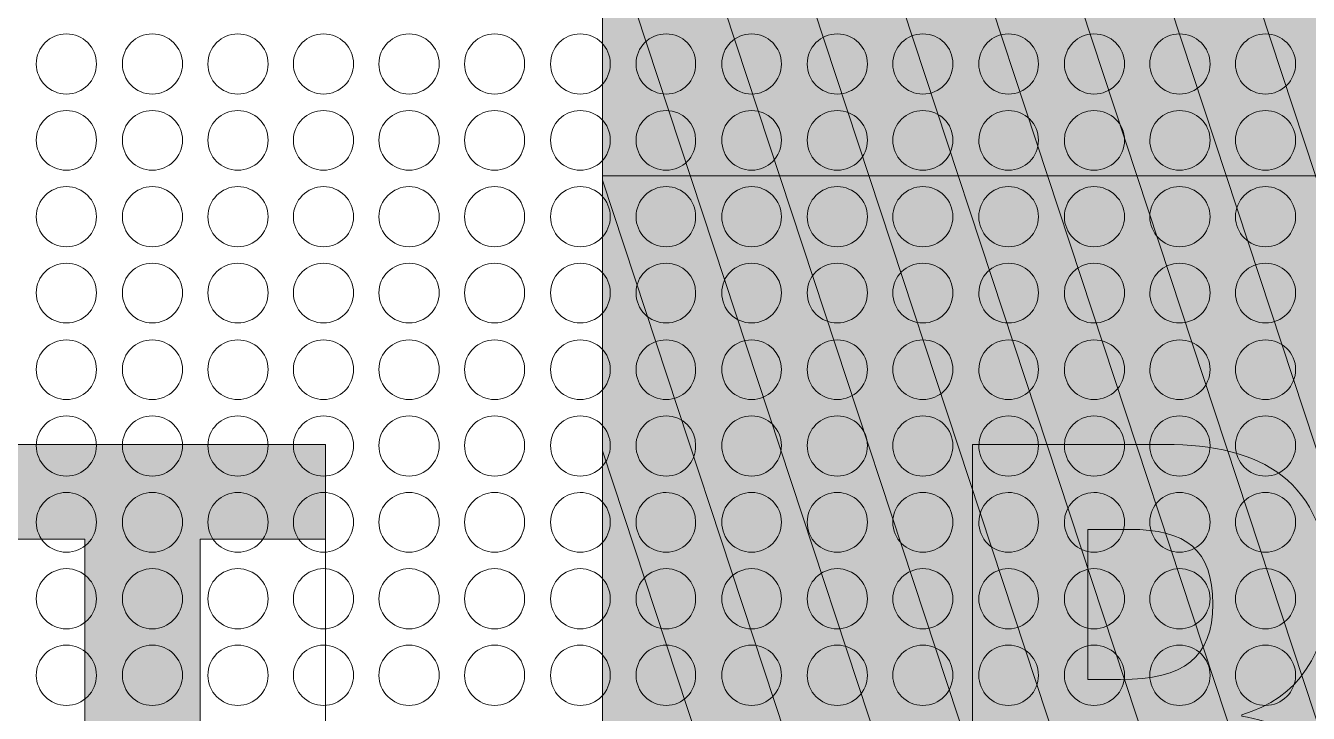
# Model space of a CAD drawing. Header units: inches. Extents: x 243 to 900, y -519 to -86.
# Drawn here: x 572.91 to 609.98, y -334.54 to -314.69 of the extents above; entities that cross this region are included whole.
import ezdxf

# ---------------------------------------------------------------- set-up
doc = ezdxf.new("R2010")
doc.units = ezdxf.units.IN
doc.header["$MEASUREMENT"] = 0
doc.layers.add('Layer 1', color=7, linetype='Continuous')

# ---------------------------------------------------------------- blocks, each defined once
blk = doc.blocks.new('block 3')
at = {"layer": 'Layer 1', "lineweight": 0}
blk.add_open_spline([(898.138, -484.267), (898.138, -494.991), (889.368, -503.763), (878.645, -503.763), (878.645, -503.763), (266.12, -503.763), (266.12, -503.763), (255.397, -503.763), (246.624, -494.991), (246.624, -484.267), (246.624, -484.267), (246.624, -108.507), (246.624, -108.507), (246.624, -97.783), (255.397, -89.011), (266.12, -89.011), (266.12, -89.011), (878.645, -89.011), (878.645, -89.011), (889.368, -89.011), (898.138, -97.783), (898.138, -108.507), (898.138, -108.507), (898.138, -484.267), (898.138, -484.267)], degree=3, knots=[0, 0, 0, 0, 1, 1, 1, 2, 2, 2, 3, 3, 3, 4, 4, 4, 5, 5, 5, 6, 6, 6, 7, 7, 7, 8, 8, 8, 8], dxfattribs=at)
blk = doc.blocks.new('block 2')
at = {"layer": 'Layer 1'}
blk.add_blockref('block 3', (0, 0), dxfattribs=at)
blk = doc.blocks.new('block 229')
at = {"layer": 'Layer 1', "lineweight": 0}
for points in [[(574.961, -315.793), (574.961, -316.263), (574.578, -316.66), (574.091, -316.66), (573.618, -316.66), (573.222, -316.263), (573.222, -315.793), (573.222, -315.305), (573.618, -314.922), (574.091, -314.922), (574.578, -314.922), (574.961, -315.305), (574.961, -315.793)], [(577.447, -315.793), (577.447, -316.263), (577.053, -316.66), (576.577, -316.66), (576.088, -316.66), (575.71, -316.263), (575.71, -315.793), (575.71, -315.305), (576.088, -314.922), (576.577, -314.922), (577.053, -314.922), (577.447, -315.305), (577.447, -315.793)], [(579.921, -315.793), (579.921, -316.263), (579.525, -316.66), (579.049, -316.66), (578.562, -316.66), (578.182, -316.263), (578.182, -315.793), (578.182, -315.305), (578.562, -314.922), (579.049, -314.922), (579.525, -314.922), (579.921, -315.305), (579.921, -315.793)], [(582.391, -315.793), (582.391, -316.263), (581.997, -316.66), (581.524, -316.66), (581.048, -316.66), (580.651, -316.263), (580.651, -315.793), (580.651, -315.305), (581.048, -314.922), (581.524, -314.922), (581.997, -314.922), (582.391, -315.305), (582.391, -315.793)], [(584.865, -315.793), (584.865, -316.263), (584.466, -316.66), (583.993, -316.66), (583.522, -316.66), (583.123, -316.263), (583.123, -315.793), (583.123, -315.305), (583.522, -314.922), (583.993, -314.922), (584.466, -314.922), (584.865, -315.305), (584.865, -315.793)], [(587.334, -315.793), (587.334, -316.263), (586.954, -316.66), (586.465, -316.66), (585.991, -316.66), (585.597, -316.263), (585.597, -315.793), (585.597, -315.305), (585.991, -314.922), (586.465, -314.922), (586.954, -314.922), (587.334, -315.305), (587.334, -315.793)], [(589.809, -315.793), (589.809, -316.263), (589.423, -316.66), (588.937, -316.66), (588.466, -316.66), (588.083, -316.263), (588.083, -315.793), (588.083, -315.305), (588.466, -314.922), (588.937, -314.922), (589.423, -314.922), (589.809, -315.305), (589.809, -315.793)], [(592.276, -315.793), (592.276, -316.263), (591.901, -316.66), (591.425, -316.66), (590.935, -316.66), (590.552, -316.263), (590.552, -315.793), (590.552, -315.305), (590.935, -314.922), (591.425, -314.922), (591.901, -314.922), (592.276, -315.305), (592.276, -315.793)], [(594.753, -315.793), (594.753, -316.263), (594.37, -316.66), (593.897, -316.66), (593.41, -316.66), (593.03, -316.263), (593.03, -315.793), (593.03, -315.305), (593.41, -314.922), (593.897, -314.922), (594.37, -314.922), (594.753, -315.305), (594.753, -315.793)], [(597.241, -315.793), (597.241, -316.263), (596.844, -316.66), (596.369, -316.66), (595.88, -316.66), (595.501, -316.263), (595.501, -315.793), (595.501, -315.305), (595.88, -314.922), (596.369, -314.922), (596.844, -314.922), (597.241, -315.305), (597.241, -315.793)], [(599.71, -315.793), (599.71, -316.263), (599.33, -316.66), (598.841, -316.66), (598.367, -316.66), (597.971, -316.263), (597.971, -315.793), (597.971, -315.305), (598.367, -314.922), (598.841, -314.922), (599.33, -314.922), (599.71, -315.305), (599.71, -315.793)], [(602.182, -315.793), (602.182, -316.263), (601.799, -316.66), (601.31, -316.66), (600.839, -316.66), (600.459, -316.263), (600.459, -315.793), (600.459, -315.305), (600.839, -314.922), (601.31, -314.922), (601.799, -314.922), (602.182, -315.305), (602.182, -315.793)], [(604.67, -315.793), (604.67, -316.263), (604.274, -316.66), (603.785, -316.66), (603.314, -316.66), (602.931, -316.263), (602.931, -315.793), (602.931, -315.305), (603.314, -314.922), (603.785, -314.922), (604.274, -314.922), (604.67, -315.305), (604.67, -315.793)], [(607.14, -315.793), (607.14, -316.263), (606.746, -316.66), (606.257, -316.66), (605.781, -316.66), (605.4, -316.263), (605.4, -315.793), (605.4, -315.305), (605.781, -314.922), (606.257, -314.922), (606.746, -314.922), (607.14, -315.305), (607.14, -315.793)], [(609.614, -315.793), (609.614, -316.263), (609.218, -316.66), (608.744, -316.66), (608.258, -316.66), (607.875, -316.263), (607.875, -315.793), (607.875, -315.305), (608.258, -314.922), (608.744, -314.922), (609.218, -314.922), (609.614, -315.305), (609.614, -315.793)]]:
    blk.add_open_spline(points, degree=3, knots=[0, 0, 0, 0, 1, 1, 1, 2, 2, 2, 3, 3, 3, 4, 4, 4, 4], dxfattribs=at)
blk = doc.blocks.new('block 230')
at = {"layer": 'Layer 1', "lineweight": 0}
for points in [[(574.961, -317.99), (574.961, -318.479), (574.578, -318.858), (574.091, -318.858), (573.618, -318.858), (573.222, -318.479), (573.222, -317.99), (573.222, -317.517), (573.618, -317.136), (574.091, -317.136), (574.578, -317.136), (574.961, -317.517), (574.961, -317.99)], [(577.447, -317.99), (577.447, -318.479), (577.053, -318.858), (576.577, -318.858), (576.088, -318.858), (575.71, -318.479), (575.71, -317.99), (575.71, -317.517), (576.088, -317.136), (576.577, -317.136), (577.053, -317.136), (577.447, -317.517), (577.447, -317.99)], [(579.921, -317.99), (579.921, -318.479), (579.525, -318.858), (579.049, -318.858), (578.562, -318.858), (578.182, -318.479), (578.182, -317.99), (578.182, -317.517), (578.562, -317.136), (579.049, -317.136), (579.525, -317.136), (579.921, -317.517), (579.921, -317.99)], [(582.391, -317.99), (582.391, -318.479), (581.997, -318.858), (581.524, -318.858), (581.048, -318.858), (580.651, -318.479), (580.651, -317.99), (580.651, -317.517), (581.048, -317.136), (581.524, -317.136), (581.997, -317.136), (582.391, -317.517), (582.391, -317.99)], [(584.865, -317.99), (584.865, -318.479), (584.466, -318.858), (583.993, -318.858), (583.522, -318.858), (583.123, -318.479), (583.123, -317.99), (583.123, -317.517), (583.522, -317.136), (583.993, -317.136), (584.466, -317.136), (584.865, -317.517), (584.865, -317.99)], [(587.334, -317.99), (587.334, -318.479), (586.954, -318.858), (586.465, -318.858), (585.991, -318.858), (585.597, -318.479), (585.597, -317.99), (585.597, -317.517), (585.991, -317.136), (586.465, -317.136), (586.954, -317.136), (587.334, -317.517), (587.334, -317.99)], [(589.809, -317.99), (589.809, -318.479), (589.423, -318.858), (588.937, -318.858), (588.466, -318.858), (588.083, -318.479), (588.083, -317.99), (588.083, -317.517), (588.466, -317.136), (588.937, -317.136), (589.423, -317.136), (589.809, -317.517), (589.809, -317.99)], [(592.276, -317.99), (592.276, -318.479), (591.901, -318.858), (591.425, -318.858), (590.935, -318.858), (590.552, -318.479), (590.552, -317.99), (590.552, -317.517), (590.935, -317.136), (591.425, -317.136), (591.901, -317.136), (592.276, -317.517), (592.276, -317.99)], [(594.753, -317.99), (594.753, -318.479), (594.37, -318.858), (593.897, -318.858), (593.41, -318.858), (593.03, -318.479), (593.03, -317.99), (593.03, -317.517), (593.41, -317.136), (593.897, -317.136), (594.37, -317.136), (594.753, -317.517), (594.753, -317.99)], [(597.241, -317.99), (597.241, -318.479), (596.844, -318.858), (596.369, -318.858), (595.88, -318.858), (595.501, -318.479), (595.501, -317.99), (595.501, -317.517), (595.88, -317.136), (596.369, -317.136), (596.844, -317.136), (597.241, -317.517), (597.241, -317.99)], [(599.71, -317.99), (599.71, -318.479), (599.33, -318.858), (598.841, -318.858), (598.367, -318.858), (597.971, -318.479), (597.971, -317.99), (597.971, -317.517), (598.367, -317.136), (598.841, -317.136), (599.33, -317.136), (599.71, -317.517), (599.71, -317.99)], [(602.182, -317.99), (602.182, -318.479), (601.799, -318.858), (601.31, -318.858), (600.839, -318.858), (600.459, -318.479), (600.459, -317.99), (600.459, -317.517), (600.839, -317.136), (601.31, -317.136), (601.799, -317.136), (602.182, -317.517), (602.182, -317.99)], [(604.67, -317.99), (604.67, -318.479), (604.274, -318.858), (603.785, -318.858), (603.314, -318.858), (602.931, -318.479), (602.931, -317.99), (602.931, -317.517), (603.314, -317.136), (603.785, -317.136), (604.274, -317.136), (604.67, -317.517), (604.67, -317.99)], [(607.14, -317.99), (607.14, -318.479), (606.746, -318.858), (606.257, -318.858), (605.781, -318.858), (605.4, -318.479), (605.4, -317.99), (605.4, -317.517), (605.781, -317.136), (606.257, -317.136), (606.746, -317.136), (607.14, -317.517), (607.14, -317.99)], [(609.614, -317.99), (609.614, -318.479), (609.218, -318.858), (608.744, -318.858), (608.258, -318.858), (607.875, -318.479), (607.875, -317.99), (607.875, -317.517), (608.258, -317.136), (608.744, -317.136), (609.218, -317.136), (609.614, -317.517), (609.614, -317.99)]]:
    blk.add_open_spline(points, degree=3, knots=[0, 0, 0, 0, 1, 1, 1, 2, 2, 2, 3, 3, 3, 4, 4, 4, 4], dxfattribs=at)
blk = doc.blocks.new('block 231')
at = {"layer": 'Layer 1', "lineweight": 0}
for points in [[(574.961, -320.201), (574.961, -320.676), (574.578, -321.071), (574.091, -321.071), (573.618, -321.071), (573.222, -320.676), (573.222, -320.201), (573.222, -319.73), (573.618, -319.333), (574.091, -319.333), (574.578, -319.333), (574.961, -319.73), (574.961, -320.201)], [(577.447, -320.201), (577.447, -320.676), (577.053, -321.071), (576.577, -321.071), (576.088, -321.071), (575.71, -320.676), (575.71, -320.201), (575.71, -319.73), (576.088, -319.333), (576.577, -319.333), (577.053, -319.333), (577.447, -319.73), (577.447, -320.201)], [(579.921, -320.201), (579.921, -320.676), (579.525, -321.071), (579.049, -321.071), (578.562, -321.071), (578.182, -320.676), (578.182, -320.201), (578.182, -319.73), (578.562, -319.333), (579.049, -319.333), (579.525, -319.333), (579.921, -319.73), (579.921, -320.201)], [(582.391, -320.201), (582.391, -320.676), (581.997, -321.071), (581.524, -321.071), (581.048, -321.071), (580.651, -320.676), (580.651, -320.201), (580.651, -319.73), (581.048, -319.333), (581.524, -319.333), (581.997, -319.333), (582.391, -319.73), (582.391, -320.201)], [(584.865, -320.201), (584.865, -320.676), (584.466, -321.071), (583.993, -321.071), (583.522, -321.071), (583.123, -320.676), (583.123, -320.201), (583.123, -319.73), (583.522, -319.333), (583.993, -319.333), (584.466, -319.333), (584.865, -319.73), (584.865, -320.201)], [(587.334, -320.201), (587.334, -320.676), (586.954, -321.071), (586.465, -321.071), (585.991, -321.071), (585.597, -320.676), (585.597, -320.201), (585.597, -319.73), (585.991, -319.333), (586.465, -319.333), (586.954, -319.333), (587.334, -319.73), (587.334, -320.201)], [(589.809, -320.201), (589.809, -320.676), (589.423, -321.071), (588.937, -321.071), (588.466, -321.071), (588.083, -320.676), (588.083, -320.201), (588.083, -319.73), (588.466, -319.333), (588.937, -319.333), (589.423, -319.333), (589.809, -319.73), (589.809, -320.201)], [(592.276, -320.201), (592.276, -320.676), (591.901, -321.071), (591.425, -321.071), (590.935, -321.071), (590.552, -320.676), (590.552, -320.201), (590.552, -319.73), (590.935, -319.333), (591.425, -319.333), (591.901, -319.333), (592.276, -319.73), (592.276, -320.201)], [(594.753, -320.201), (594.753, -320.676), (594.37, -321.071), (593.897, -321.071), (593.41, -321.071), (593.03, -320.676), (593.03, -320.201), (593.03, -319.73), (593.41, -319.333), (593.897, -319.333), (594.37, -319.333), (594.753, -319.73), (594.753, -320.201)], [(597.241, -320.201), (597.241, -320.676), (596.844, -321.071), (596.369, -321.071), (595.88, -321.071), (595.501, -320.676), (595.501, -320.201), (595.501, -319.73), (595.88, -319.333), (596.369, -319.333), (596.844, -319.333), (597.241, -319.73), (597.241, -320.201)], [(599.71, -320.201), (599.71, -320.676), (599.33, -321.071), (598.841, -321.071), (598.367, -321.071), (597.971, -320.676), (597.971, -320.201), (597.971, -319.73), (598.367, -319.333), (598.841, -319.333), (599.33, -319.333), (599.71, -319.73), (599.71, -320.201)], [(602.182, -320.201), (602.182, -320.676), (601.799, -321.071), (601.31, -321.071), (600.839, -321.071), (600.459, -320.676), (600.459, -320.201), (600.459, -319.73), (600.839, -319.333), (601.31, -319.333), (601.799, -319.333), (602.182, -319.73), (602.182, -320.201)], [(604.67, -320.201), (604.67, -320.676), (604.274, -321.071), (603.785, -321.071), (603.314, -321.071), (602.931, -320.676), (602.931, -320.201), (602.931, -319.73), (603.314, -319.333), (603.785, -319.333), (604.274, -319.333), (604.67, -319.73), (604.67, -320.201)], [(607.14, -320.201), (607.14, -320.676), (606.746, -321.071), (606.257, -321.071), (605.781, -321.071), (605.4, -320.676), (605.4, -320.201), (605.4, -319.73), (605.781, -319.333), (606.257, -319.333), (606.746, -319.333), (607.14, -319.73), (607.14, -320.201)], [(609.614, -320.201), (609.614, -320.676), (609.218, -321.071), (608.744, -321.071), (608.258, -321.071), (607.875, -320.676), (607.875, -320.201), (607.875, -319.73), (608.258, -319.333), (608.744, -319.333), (609.218, -319.333), (609.614, -319.73), (609.614, -320.201)]]:
    blk.add_open_spline(points, degree=3, knots=[0, 0, 0, 0, 1, 1, 1, 2, 2, 2, 3, 3, 3, 4, 4, 4, 4], dxfattribs=at)
blk = doc.blocks.new('block 232')
at = {"layer": 'Layer 1', "lineweight": 0}
for points in [[(574.961, -322.398), (574.961, -322.886), (574.578, -323.27), (574.091, -323.27), (573.618, -323.27), (573.222, -322.886), (573.222, -322.398), (573.222, -321.927), (573.618, -321.545), (574.091, -321.545), (574.578, -321.545), (574.961, -321.927), (574.961, -322.398)], [(577.447, -322.398), (577.447, -322.886), (577.053, -323.27), (576.577, -323.27), (576.088, -323.27), (575.71, -322.886), (575.71, -322.398), (575.71, -321.927), (576.088, -321.545), (576.577, -321.545), (577.053, -321.545), (577.447, -321.927), (577.447, -322.398)], [(579.921, -322.398), (579.921, -322.886), (579.525, -323.27), (579.049, -323.27), (578.562, -323.27), (578.182, -322.886), (578.182, -322.398), (578.182, -321.927), (578.562, -321.545), (579.049, -321.545), (579.525, -321.545), (579.921, -321.927), (579.921, -322.398)], [(582.391, -322.398), (582.391, -322.886), (581.997, -323.27), (581.524, -323.27), (581.048, -323.27), (580.651, -322.886), (580.651, -322.398), (580.651, -321.927), (581.048, -321.545), (581.524, -321.545), (581.997, -321.545), (582.391, -321.927), (582.391, -322.398)], [(584.865, -322.398), (584.865, -322.886), (584.466, -323.27), (583.993, -323.27), (583.522, -323.27), (583.123, -322.886), (583.123, -322.398), (583.123, -321.927), (583.522, -321.545), (583.993, -321.545), (584.466, -321.545), (584.865, -321.927), (584.865, -322.398)], [(587.334, -322.398), (587.334, -322.886), (586.954, -323.27), (586.465, -323.27), (585.991, -323.27), (585.597, -322.886), (585.597, -322.398), (585.597, -321.927), (585.991, -321.545), (586.465, -321.545), (586.954, -321.545), (587.334, -321.927), (587.334, -322.398)], [(589.809, -322.398), (589.809, -322.886), (589.423, -323.27), (588.937, -323.27), (588.466, -323.27), (588.083, -322.886), (588.083, -322.398), (588.083, -321.927), (588.466, -321.545), (588.937, -321.545), (589.423, -321.545), (589.809, -321.927), (589.809, -322.398)], [(592.276, -322.398), (592.276, -322.886), (591.901, -323.27), (591.425, -323.27), (590.935, -323.27), (590.552, -322.886), (590.552, -322.398), (590.552, -321.927), (590.935, -321.545), (591.425, -321.545), (591.901, -321.545), (592.276, -321.927), (592.276, -322.398)], [(594.753, -322.398), (594.753, -322.886), (594.37, -323.27), (593.897, -323.27), (593.41, -323.27), (593.03, -322.886), (593.03, -322.398), (593.03, -321.927), (593.41, -321.545), (593.897, -321.545), (594.37, -321.545), (594.753, -321.927), (594.753, -322.398)], [(597.241, -322.398), (597.241, -322.886), (596.844, -323.27), (596.369, -323.27), (595.88, -323.27), (595.501, -322.886), (595.501, -322.398), (595.501, -321.927), (595.88, -321.545), (596.369, -321.545), (596.844, -321.545), (597.241, -321.927), (597.241, -322.398)], [(599.71, -322.398), (599.71, -322.886), (599.33, -323.27), (598.841, -323.27), (598.367, -323.27), (597.971, -322.886), (597.971, -322.398), (597.971, -321.927), (598.367, -321.545), (598.841, -321.545), (599.33, -321.545), (599.71, -321.927), (599.71, -322.398)], [(602.182, -322.398), (602.182, -322.886), (601.799, -323.27), (601.31, -323.27), (600.839, -323.27), (600.459, -322.886), (600.459, -322.398), (600.459, -321.927), (600.839, -321.545), (601.31, -321.545), (601.799, -321.545), (602.182, -321.927), (602.182, -322.398)], [(604.67, -322.398), (604.67, -322.886), (604.274, -323.27), (603.785, -323.27), (603.314, -323.27), (602.931, -322.886), (602.931, -322.398), (602.931, -321.927), (603.314, -321.545), (603.785, -321.545), (604.274, -321.545), (604.67, -321.927), (604.67, -322.398)], [(607.14, -322.398), (607.14, -322.886), (606.746, -323.27), (606.257, -323.27), (605.781, -323.27), (605.4, -322.886), (605.4, -322.398), (605.4, -321.927), (605.781, -321.545), (606.257, -321.545), (606.746, -321.545), (607.14, -321.927), (607.14, -322.398)], [(609.614, -322.398), (609.614, -322.886), (609.218, -323.27), (608.744, -323.27), (608.258, -323.27), (607.875, -322.886), (607.875, -322.398), (607.875, -321.927), (608.258, -321.545), (608.744, -321.545), (609.218, -321.545), (609.614, -321.927), (609.614, -322.398)]]:
    blk.add_open_spline(points, degree=3, knots=[0, 0, 0, 0, 1, 1, 1, 2, 2, 2, 3, 3, 3, 4, 4, 4, 4], dxfattribs=at)
blk = doc.blocks.new('block 233')
at = {"layer": 'Layer 1', "lineweight": 0}
for points in [[(574.961, -324.611), (574.961, -325.101), (574.578, -325.481), (574.091, -325.481), (573.618, -325.481), (573.222, -325.101), (573.222, -324.611), (573.222, -324.139), (573.618, -323.759), (574.091, -323.759), (574.578, -323.759), (574.961, -324.139), (574.961, -324.611)], [(577.447, -324.611), (577.447, -325.101), (577.053, -325.481), (576.577, -325.481), (576.088, -325.481), (575.71, -325.101), (575.71, -324.611), (575.71, -324.139), (576.088, -323.759), (576.577, -323.759), (577.053, -323.759), (577.447, -324.139), (577.447, -324.611)], [(579.921, -324.611), (579.921, -325.101), (579.525, -325.481), (579.049, -325.481), (578.562, -325.481), (578.182, -325.101), (578.182, -324.611), (578.182, -324.139), (578.562, -323.759), (579.049, -323.759), (579.525, -323.759), (579.921, -324.139), (579.921, -324.611)], [(582.391, -324.611), (582.391, -325.101), (581.997, -325.481), (581.524, -325.481), (581.048, -325.481), (580.651, -325.101), (580.651, -324.611), (580.651, -324.139), (581.048, -323.759), (581.524, -323.759), (581.997, -323.759), (582.391, -324.139), (582.391, -324.611)], [(584.865, -324.611), (584.865, -325.101), (584.466, -325.481), (583.993, -325.481), (583.522, -325.481), (583.123, -325.101), (583.123, -324.611), (583.123, -324.139), (583.522, -323.759), (583.993, -323.759), (584.466, -323.759), (584.865, -324.139), (584.865, -324.611)], [(587.334, -324.611), (587.334, -325.101), (586.954, -325.481), (586.465, -325.481), (585.991, -325.481), (585.597, -325.101), (585.597, -324.611), (585.597, -324.139), (585.991, -323.759), (586.465, -323.759), (586.954, -323.759), (587.334, -324.139), (587.334, -324.611)], [(589.809, -324.611), (589.809, -325.101), (589.423, -325.481), (588.937, -325.481), (588.466, -325.481), (588.083, -325.101), (588.083, -324.611), (588.083, -324.139), (588.466, -323.759), (588.937, -323.759), (589.423, -323.759), (589.809, -324.139), (589.809, -324.611)], [(592.276, -324.611), (592.276, -325.101), (591.901, -325.481), (591.425, -325.481), (590.935, -325.481), (590.552, -325.101), (590.552, -324.611), (590.552, -324.139), (590.935, -323.759), (591.425, -323.759), (591.901, -323.759), (592.276, -324.139), (592.276, -324.611)], [(594.753, -324.611), (594.753, -325.101), (594.37, -325.481), (593.897, -325.481), (593.41, -325.481), (593.03, -325.101), (593.03, -324.611), (593.03, -324.139), (593.41, -323.759), (593.897, -323.759), (594.37, -323.759), (594.753, -324.139), (594.753, -324.611)], [(597.241, -324.611), (597.241, -325.101), (596.844, -325.481), (596.369, -325.481), (595.88, -325.481), (595.501, -325.101), (595.501, -324.611), (595.501, -324.139), (595.88, -323.759), (596.369, -323.759), (596.844, -323.759), (597.241, -324.139), (597.241, -324.611)], [(599.71, -324.611), (599.71, -325.101), (599.33, -325.481), (598.841, -325.481), (598.367, -325.481), (597.971, -325.101), (597.971, -324.611), (597.971, -324.139), (598.367, -323.759), (598.841, -323.759), (599.33, -323.759), (599.71, -324.139), (599.71, -324.611)], [(602.182, -324.611), (602.182, -325.101), (601.799, -325.481), (601.31, -325.481), (600.839, -325.481), (600.459, -325.101), (600.459, -324.611), (600.459, -324.139), (600.839, -323.759), (601.31, -323.759), (601.799, -323.759), (602.182, -324.139), (602.182, -324.611)], [(604.67, -324.611), (604.67, -325.101), (604.274, -325.481), (603.785, -325.481), (603.314, -325.481), (602.931, -325.101), (602.931, -324.611), (602.931, -324.139), (603.314, -323.759), (603.785, -323.759), (604.274, -323.759), (604.67, -324.139), (604.67, -324.611)], [(607.14, -324.611), (607.14, -325.101), (606.746, -325.481), (606.257, -325.481), (605.781, -325.481), (605.4, -325.101), (605.4, -324.611), (605.4, -324.139), (605.781, -323.759), (606.257, -323.759), (606.746, -323.759), (607.14, -324.139), (607.14, -324.611)], [(609.614, -324.611), (609.614, -325.101), (609.218, -325.481), (608.744, -325.481), (608.258, -325.481), (607.875, -325.101), (607.875, -324.611), (607.875, -324.139), (608.258, -323.759), (608.744, -323.759), (609.218, -323.759), (609.614, -324.139), (609.614, -324.611)]]:
    blk.add_open_spline(points, degree=3, knots=[0, 0, 0, 0, 1, 1, 1, 2, 2, 2, 3, 3, 3, 4, 4, 4, 4], dxfattribs=at)
blk = doc.blocks.new('block 234')
at = {"layer": 'Layer 1', "lineweight": 0}
for points in [[(574.961, -326.81), (574.961, -327.298), (574.578, -327.694), (574.091, -327.694), (573.618, -327.694), (573.222, -327.298), (573.222, -326.81), (573.222, -326.338), (573.618, -325.954), (574.091, -325.954), (574.578, -325.954), (574.961, -326.338), (574.961, -326.81)], [(577.447, -326.81), (577.447, -327.298), (577.053, -327.694), (576.577, -327.694), (576.088, -327.694), (575.71, -327.298), (575.71, -326.81), (575.71, -326.338), (576.088, -325.954), (576.577, -325.954), (577.053, -325.954), (577.447, -326.338), (577.447, -326.81)], [(579.921, -326.81), (579.921, -327.298), (579.525, -327.694), (579.049, -327.694), (578.562, -327.694), (578.182, -327.298), (578.182, -326.81), (578.182, -326.338), (578.562, -325.954), (579.049, -325.954), (579.525, -325.954), (579.921, -326.338), (579.921, -326.81)], [(582.391, -326.81), (582.391, -327.298), (581.997, -327.694), (581.524, -327.694), (581.048, -327.694), (580.651, -327.298), (580.651, -326.81), (580.651, -326.338), (581.048, -325.954), (581.524, -325.954), (581.997, -325.954), (582.391, -326.338), (582.391, -326.81)], [(584.865, -326.81), (584.865, -327.298), (584.466, -327.694), (583.993, -327.694), (583.522, -327.694), (583.123, -327.298), (583.123, -326.81), (583.123, -326.338), (583.522, -325.954), (583.993, -325.954), (584.466, -325.954), (584.865, -326.338), (584.865, -326.81)], [(587.334, -326.81), (587.334, -327.298), (586.954, -327.694), (586.465, -327.694), (585.991, -327.694), (585.597, -327.298), (585.597, -326.81), (585.597, -326.338), (585.991, -325.954), (586.465, -325.954), (586.954, -325.954), (587.334, -326.338), (587.334, -326.81)], [(589.809, -326.81), (589.809, -327.298), (589.423, -327.694), (588.937, -327.694), (588.466, -327.694), (588.083, -327.298), (588.083, -326.81), (588.083, -326.338), (588.466, -325.954), (588.937, -325.954), (589.423, -325.954), (589.809, -326.338), (589.809, -326.81)], [(592.276, -326.81), (592.276, -327.298), (591.901, -327.694), (591.425, -327.694), (590.935, -327.694), (590.552, -327.298), (590.552, -326.81), (590.552, -326.338), (590.935, -325.954), (591.425, -325.954), (591.901, -325.954), (592.276, -326.338), (592.276, -326.81)], [(594.753, -326.81), (594.753, -327.298), (594.37, -327.694), (593.897, -327.694), (593.41, -327.694), (593.03, -327.298), (593.03, -326.81), (593.03, -326.338), (593.41, -325.954), (593.897, -325.954), (594.37, -325.954), (594.753, -326.338), (594.753, -326.81)], [(597.241, -326.81), (597.241, -327.298), (596.844, -327.694), (596.369, -327.694), (595.88, -327.694), (595.501, -327.298), (595.501, -326.81), (595.501, -326.338), (595.88, -325.954), (596.369, -325.954), (596.844, -325.954), (597.241, -326.338), (597.241, -326.81)], [(599.71, -326.81), (599.71, -327.298), (599.33, -327.694), (598.841, -327.694), (598.367, -327.694), (597.971, -327.298), (597.971, -326.81), (597.971, -326.338), (598.367, -325.954), (598.841, -325.954), (599.33, -325.954), (599.71, -326.338), (599.71, -326.81)], [(602.182, -326.81), (602.182, -327.298), (601.799, -327.694), (601.31, -327.694), (600.839, -327.694), (600.459, -327.298), (600.459, -326.81), (600.459, -326.338), (600.839, -325.954), (601.31, -325.954), (601.799, -325.954), (602.182, -326.338), (602.182, -326.81)], [(604.67, -326.81), (604.67, -327.298), (604.274, -327.694), (603.785, -327.694), (603.314, -327.694), (602.931, -327.298), (602.931, -326.81), (602.931, -326.338), (603.314, -325.954), (603.785, -325.954), (604.274, -325.954), (604.67, -326.338), (604.67, -326.81)], [(607.14, -326.81), (607.14, -327.298), (606.746, -327.694), (606.257, -327.694), (605.781, -327.694), (605.4, -327.298), (605.4, -326.81), (605.4, -326.338), (605.781, -325.954), (606.257, -325.954), (606.746, -325.954), (607.14, -326.338), (607.14, -326.81)], [(609.614, -326.81), (609.614, -327.298), (609.218, -327.694), (608.744, -327.694), (608.258, -327.694), (607.875, -327.298), (607.875, -326.81), (607.875, -326.338), (608.258, -325.954), (608.744, -325.954), (609.218, -325.954), (609.614, -326.338), (609.614, -326.81)]]:
    blk.add_open_spline(points, degree=3, knots=[0, 0, 0, 0, 1, 1, 1, 2, 2, 2, 3, 3, 3, 4, 4, 4, 4], dxfattribs=at)
blk = doc.blocks.new('block 235')
at = {"layer": 'Layer 1', "lineweight": 0}
for points in [[(574.961, -329.023), (574.961, -329.509), (574.578, -329.891), (574.091, -329.891), (573.618, -329.891), (573.222, -329.509), (573.222, -329.023), (573.222, -328.549), (573.618, -328.167), (574.091, -328.167), (574.578, -328.167), (574.961, -328.549), (574.961, -329.023)], [(577.447, -329.023), (577.447, -329.509), (577.053, -329.891), (576.577, -329.891), (576.088, -329.891), (575.71, -329.509), (575.71, -329.023), (575.71, -328.549), (576.088, -328.167), (576.577, -328.167), (577.053, -328.167), (577.447, -328.549), (577.447, -329.023)], [(579.921, -329.023), (579.921, -329.509), (579.525, -329.891), (579.049, -329.891), (578.562, -329.891), (578.182, -329.509), (578.182, -329.023), (578.182, -328.549), (578.562, -328.167), (579.049, -328.167), (579.525, -328.167), (579.921, -328.549), (579.921, -329.023)], [(582.391, -329.023), (582.391, -329.509), (581.997, -329.891), (581.524, -329.891), (581.048, -329.891), (580.651, -329.509), (580.651, -329.023), (580.651, -328.549), (581.048, -328.167), (581.524, -328.167), (581.997, -328.167), (582.391, -328.549), (582.391, -329.023)], [(584.865, -329.023), (584.865, -329.509), (584.466, -329.891), (583.993, -329.891), (583.522, -329.891), (583.123, -329.509), (583.123, -329.023), (583.123, -328.549), (583.522, -328.167), (583.993, -328.167), (584.466, -328.167), (584.865, -328.549), (584.865, -329.023)], [(587.334, -329.023), (587.334, -329.509), (586.954, -329.891), (586.465, -329.891), (585.991, -329.891), (585.597, -329.509), (585.597, -329.023), (585.597, -328.549), (585.991, -328.167), (586.465, -328.167), (586.954, -328.167), (587.334, -328.549), (587.334, -329.023)], [(589.809, -329.023), (589.809, -329.509), (589.423, -329.891), (588.937, -329.891), (588.466, -329.891), (588.083, -329.509), (588.083, -329.023), (588.083, -328.549), (588.466, -328.167), (588.937, -328.167), (589.423, -328.167), (589.809, -328.549), (589.809, -329.023)], [(592.276, -329.023), (592.276, -329.509), (591.901, -329.891), (591.425, -329.891), (590.935, -329.891), (590.552, -329.509), (590.552, -329.023), (590.552, -328.549), (590.935, -328.167), (591.425, -328.167), (591.901, -328.167), (592.276, -328.549), (592.276, -329.023)], [(594.753, -329.023), (594.753, -329.509), (594.37, -329.891), (593.897, -329.891), (593.41, -329.891), (593.03, -329.509), (593.03, -329.023), (593.03, -328.549), (593.41, -328.167), (593.897, -328.167), (594.37, -328.167), (594.753, -328.549), (594.753, -329.023)], [(597.241, -329.023), (597.241, -329.509), (596.844, -329.891), (596.369, -329.891), (595.88, -329.891), (595.501, -329.509), (595.501, -329.023), (595.501, -328.549), (595.88, -328.167), (596.369, -328.167), (596.844, -328.167), (597.241, -328.549), (597.241, -329.023)], [(599.71, -329.023), (599.71, -329.509), (599.33, -329.891), (598.841, -329.891), (598.367, -329.891), (597.971, -329.509), (597.971, -329.023), (597.971, -328.549), (598.367, -328.167), (598.841, -328.167), (599.33, -328.167), (599.71, -328.549), (599.71, -329.023)], [(602.182, -329.023), (602.182, -329.509), (601.799, -329.891), (601.31, -329.891), (600.839, -329.891), (600.459, -329.509), (600.459, -329.023), (600.459, -328.549), (600.839, -328.167), (601.31, -328.167), (601.799, -328.167), (602.182, -328.549), (602.182, -329.023)], [(604.67, -329.023), (604.67, -329.509), (604.274, -329.891), (603.785, -329.891), (603.314, -329.891), (602.931, -329.509), (602.931, -329.023), (602.931, -328.549), (603.314, -328.167), (603.785, -328.167), (604.274, -328.167), (604.67, -328.549), (604.67, -329.023)], [(607.14, -329.023), (607.14, -329.509), (606.746, -329.891), (606.257, -329.891), (605.781, -329.891), (605.4, -329.509), (605.4, -329.023), (605.4, -328.549), (605.781, -328.167), (606.257, -328.167), (606.746, -328.167), (607.14, -328.549), (607.14, -329.023)], [(609.614, -329.023), (609.614, -329.509), (609.218, -329.891), (608.744, -329.891), (608.258, -329.891), (607.875, -329.509), (607.875, -329.023), (607.875, -328.549), (608.258, -328.167), (608.744, -328.167), (609.218, -328.167), (609.614, -328.549), (609.614, -329.023)]]:
    blk.add_open_spline(points, degree=3, knots=[0, 0, 0, 0, 1, 1, 1, 2, 2, 2, 3, 3, 3, 4, 4, 4, 4], dxfattribs=at)
blk = doc.blocks.new('block 236')
at = {"layer": 'Layer 1', "lineweight": 0}
for points in [[(574.961, -331.234), (574.961, -331.707), (574.578, -332.104), (574.091, -332.104), (573.618, -332.104), (573.222, -331.707), (573.222, -331.234), (573.222, -330.761), (573.618, -330.366), (574.091, -330.366), (574.578, -330.366), (574.961, -330.761), (574.961, -331.234)], [(577.447, -331.234), (577.447, -331.707), (577.053, -332.104), (576.577, -332.104), (576.088, -332.104), (575.71, -331.707), (575.71, -331.234), (575.71, -330.761), (576.088, -330.366), (576.577, -330.366), (577.053, -330.366), (577.447, -330.761), (577.447, -331.234)], [(579.921, -331.234), (579.921, -331.707), (579.525, -332.104), (579.049, -332.104), (578.562, -332.104), (578.182, -331.707), (578.182, -331.234), (578.182, -330.761), (578.562, -330.366), (579.049, -330.366), (579.525, -330.366), (579.921, -330.761), (579.921, -331.234)], [(582.391, -331.234), (582.391, -331.707), (581.997, -332.104), (581.524, -332.104), (581.048, -332.104), (580.651, -331.707), (580.651, -331.234), (580.651, -330.761), (581.048, -330.366), (581.524, -330.366), (581.997, -330.366), (582.391, -330.761), (582.391, -331.234)], [(584.865, -331.234), (584.865, -331.707), (584.466, -332.104), (583.993, -332.104), (583.522, -332.104), (583.123, -331.707), (583.123, -331.234), (583.123, -330.761), (583.522, -330.366), (583.993, -330.366), (584.466, -330.366), (584.865, -330.761), (584.865, -331.234)], [(587.334, -331.234), (587.334, -331.707), (586.954, -332.104), (586.465, -332.104), (585.991, -332.104), (585.597, -331.707), (585.597, -331.234), (585.597, -330.761), (585.991, -330.366), (586.465, -330.366), (586.954, -330.366), (587.334, -330.761), (587.334, -331.234)], [(589.809, -331.234), (589.809, -331.707), (589.423, -332.104), (588.937, -332.104), (588.466, -332.104), (588.083, -331.707), (588.083, -331.234), (588.083, -330.761), (588.466, -330.366), (588.937, -330.366), (589.423, -330.366), (589.809, -330.761), (589.809, -331.234)], [(592.276, -331.234), (592.276, -331.707), (591.901, -332.104), (591.425, -332.104), (590.935, -332.104), (590.552, -331.707), (590.552, -331.234), (590.552, -330.761), (590.935, -330.366), (591.425, -330.366), (591.901, -330.366), (592.276, -330.761), (592.276, -331.234)], [(594.753, -331.234), (594.753, -331.707), (594.37, -332.104), (593.897, -332.104), (593.41, -332.104), (593.03, -331.707), (593.03, -331.234), (593.03, -330.761), (593.41, -330.366), (593.897, -330.366), (594.37, -330.366), (594.753, -330.761), (594.753, -331.234)], [(597.241, -331.234), (597.241, -331.707), (596.844, -332.104), (596.369, -332.104), (595.88, -332.104), (595.501, -331.707), (595.501, -331.234), (595.501, -330.761), (595.88, -330.366), (596.369, -330.366), (596.844, -330.366), (597.241, -330.761), (597.241, -331.234)], [(599.71, -331.234), (599.71, -331.707), (599.33, -332.104), (598.841, -332.104), (598.367, -332.104), (597.971, -331.707), (597.971, -331.234), (597.971, -330.761), (598.367, -330.366), (598.841, -330.366), (599.33, -330.366), (599.71, -330.761), (599.71, -331.234)], [(602.182, -331.234), (602.182, -331.707), (601.799, -332.104), (601.31, -332.104), (600.839, -332.104), (600.459, -331.707), (600.459, -331.234), (600.459, -330.761), (600.839, -330.366), (601.31, -330.366), (601.799, -330.366), (602.182, -330.761), (602.182, -331.234)], [(604.67, -331.234), (604.67, -331.707), (604.274, -332.104), (603.785, -332.104), (603.314, -332.104), (602.931, -331.707), (602.931, -331.234), (602.931, -330.761), (603.314, -330.366), (603.785, -330.366), (604.274, -330.366), (604.67, -330.761), (604.67, -331.234)], [(607.14, -331.234), (607.14, -331.707), (606.746, -332.104), (606.257, -332.104), (605.781, -332.104), (605.4, -331.707), (605.4, -331.234), (605.4, -330.761), (605.781, -330.366), (606.257, -330.366), (606.746, -330.366), (607.14, -330.761), (607.14, -331.234)], [(609.614, -331.234), (609.614, -331.707), (609.218, -332.104), (608.744, -332.104), (608.258, -332.104), (607.875, -331.707), (607.875, -331.234), (607.875, -330.761), (608.258, -330.366), (608.744, -330.366), (609.218, -330.366), (609.614, -330.761), (609.614, -331.234)]]:
    blk.add_open_spline(points, degree=3, knots=[0, 0, 0, 0, 1, 1, 1, 2, 2, 2, 3, 3, 3, 4, 4, 4, 4], dxfattribs=at)
blk = doc.blocks.new('block 237')
at = {"layer": 'Layer 1', "lineweight": 0}
for points in [[(574.961, -333.447), (574.961, -333.919), (574.578, -334.316), (574.091, -334.316), (573.618, -334.316), (573.222, -333.919), (573.222, -333.447), (573.222, -332.958), (573.618, -332.576), (574.091, -332.576), (574.578, -332.576), (574.961, -332.958), (574.961, -333.447)], [(577.447, -333.447), (577.447, -333.919), (577.053, -334.316), (576.577, -334.316), (576.088, -334.316), (575.71, -333.919), (575.71, -333.447), (575.71, -332.958), (576.088, -332.576), (576.577, -332.576), (577.053, -332.576), (577.447, -332.958), (577.447, -333.447)], [(579.921, -333.447), (579.921, -333.919), (579.525, -334.316), (579.049, -334.316), (578.562, -334.316), (578.182, -333.919), (578.182, -333.447), (578.182, -332.958), (578.562, -332.576), (579.049, -332.576), (579.525, -332.576), (579.921, -332.958), (579.921, -333.447)], [(582.391, -333.447), (582.391, -333.919), (581.997, -334.316), (581.524, -334.316), (581.048, -334.316), (580.651, -333.919), (580.651, -333.447), (580.651, -332.958), (581.048, -332.576), (581.524, -332.576), (581.997, -332.576), (582.391, -332.958), (582.391, -333.447)], [(584.865, -333.447), (584.865, -333.919), (584.466, -334.316), (583.993, -334.316), (583.522, -334.316), (583.123, -333.919), (583.123, -333.447), (583.123, -332.958), (583.522, -332.576), (583.993, -332.576), (584.466, -332.576), (584.865, -332.958), (584.865, -333.447)], [(587.334, -333.447), (587.334, -333.919), (586.954, -334.316), (586.465, -334.316), (585.991, -334.316), (585.597, -333.919), (585.597, -333.447), (585.597, -332.958), (585.991, -332.576), (586.465, -332.576), (586.954, -332.576), (587.334, -332.958), (587.334, -333.447)], [(589.809, -333.447), (589.809, -333.919), (589.423, -334.316), (588.937, -334.316), (588.466, -334.316), (588.083, -333.919), (588.083, -333.447), (588.083, -332.958), (588.466, -332.576), (588.937, -332.576), (589.423, -332.576), (589.809, -332.958), (589.809, -333.447)], [(592.276, -333.447), (592.276, -333.919), (591.901, -334.316), (591.425, -334.316), (590.935, -334.316), (590.552, -333.919), (590.552, -333.447), (590.552, -332.958), (590.935, -332.576), (591.425, -332.576), (591.901, -332.576), (592.276, -332.958), (592.276, -333.447)], [(594.753, -333.447), (594.753, -333.919), (594.37, -334.316), (593.897, -334.316), (593.41, -334.316), (593.03, -333.919), (593.03, -333.447), (593.03, -332.958), (593.41, -332.576), (593.897, -332.576), (594.37, -332.576), (594.753, -332.958), (594.753, -333.447)], [(597.241, -333.447), (597.241, -333.919), (596.844, -334.316), (596.369, -334.316), (595.88, -334.316), (595.501, -333.919), (595.501, -333.447), (595.501, -332.958), (595.88, -332.576), (596.369, -332.576), (596.844, -332.576), (597.241, -332.958), (597.241, -333.447)], [(599.71, -333.447), (599.71, -333.919), (599.33, -334.316), (598.841, -334.316), (598.367, -334.316), (597.971, -333.919), (597.971, -333.447), (597.971, -332.958), (598.367, -332.576), (598.841, -332.576), (599.33, -332.576), (599.71, -332.958), (599.71, -333.447)], [(602.182, -333.447), (602.182, -333.919), (601.799, -334.316), (601.31, -334.316), (600.839, -334.316), (600.459, -333.919), (600.459, -333.447), (600.459, -332.958), (600.839, -332.576), (601.31, -332.576), (601.799, -332.576), (602.182, -332.958), (602.182, -333.447)], [(604.67, -333.447), (604.67, -333.919), (604.274, -334.316), (603.785, -334.316), (603.314, -334.316), (602.931, -333.919), (602.931, -333.447), (602.931, -332.958), (603.314, -332.576), (603.785, -332.576), (604.274, -332.576), (604.67, -332.958), (604.67, -333.447)], [(607.14, -333.447), (607.14, -333.919), (606.746, -334.316), (606.257, -334.316), (605.781, -334.316), (605.4, -333.919), (605.4, -333.447), (605.4, -332.958), (605.781, -332.576), (606.257, -332.576), (606.746, -332.576), (607.14, -332.958), (607.14, -333.447)], [(609.614, -333.447), (609.614, -333.919), (609.218, -334.316), (608.744, -334.316), (608.258, -334.316), (607.875, -333.919), (607.875, -333.447), (607.875, -332.958), (608.258, -332.576), (608.744, -332.576), (609.218, -332.576), (609.614, -332.958), (609.614, -333.447)]]:
    blk.add_open_spline(points, degree=3, knots=[0, 0, 0, 0, 1, 1, 1, 2, 2, 2, 3, 3, 3, 4, 4, 4, 4], dxfattribs=at)
blk = doc.blocks.new('block 217')
at = {"layer": 'Layer 1'}
for name in ['block 229', 'block 230', 'block 231', 'block 232', 'block 233', 'block 234', 'block 235', 'block 236', 'block 237']:
    blk.add_blockref(name, (0, 0), dxfattribs=at)
blk = doc.blocks.new('block 149')
at = {"layer": 'Layer 1'}
blk.add_blockref('block 217', (0, 0), dxfattribs=at)
blk = doc.blocks.new('block 4')
at = {"layer": 'Layer 1'}
blk.add_blockref('block 149', (0, 0), dxfattribs=at)
blk = doc.blocks.new('block 291')
at = {"layer": 'Layer 1', "true_color": 0x166eb6}
h = blk.add_hatch(color=152, dxfattribs=at)
h.dxf.hatch_style = 2
h.paths.add_polyline_path([(589.582, -248.799), (623.384, -351.157), (620.803, -351.157), (589.582, -256.615)])
at = {"layer": 'Layer 1', "true_color": 0x126db5}
h = blk.add_hatch(color=152, dxfattribs=at)
h.dxf.hatch_style = 2
h.paths.add_polyline_path([(589.582, -256.615), (620.803, -351.157), (618.22, -351.157), (589.582, -264.431)])
at = {"layer": 'Layer 1', "true_color": 0x116cb4}
h = blk.add_hatch(color=152, dxfattribs=at)
h.dxf.hatch_style = 2
h.paths.add_polyline_path([(589.582, -264.431), (618.22, -351.158), (615.64, -351.158), (589.582, -272.247)])
at = {"layer": 'Layer 1', "true_color": 0x106bb4}
h = blk.add_hatch(color=152, dxfattribs=at)
h.dxf.hatch_style = 2
h.paths.add_polyline_path([(589.582, -272.249), (615.64, -351.156), (613.059, -351.156), (589.582, -280.065)])
at = {"layer": 'Layer 1', "true_color": 0x136ab3}
h = blk.add_hatch(color=152, dxfattribs=at)
h.dxf.hatch_style = 2
h.paths.add_polyline_path([(589.582, -280.065), (613.059, -351.156), (610.476, -351.156), (589.582, -287.88)])
h = blk.add_hatch(color=152, dxfattribs=at)
h.dxf.hatch_style = 2
h.paths.add_polyline_path([(589.582, -287.88), (610.476, -351.157), (607.896, -351.157), (589.582, -295.697)])
at = {"layer": 'Layer 1', "true_color": 0x1169b0}
h = blk.add_hatch(color=144, dxfattribs=at)
h.dxf.hatch_style = 2
h.paths.add_polyline_path([(589.582, -295.698), (607.896, -351.157), (605.315, -351.157), (589.582, -303.515)])
at = {"layer": 'Layer 1', "true_color": 0x0e68b2}
h = blk.add_hatch(color=152, dxfattribs=at)
h.dxf.hatch_style = 2
h.paths.add_polyline_path([(589.582, -303.515), (605.315, -351.157), (602.732, -351.157), (589.582, -311.33)])
at = {"layer": 'Layer 1', "true_color": 0x1066b0}
h = blk.add_hatch(color=144, dxfattribs=at)
h.dxf.hatch_style = 2
h.paths.add_polyline_path([(589.582, -311.33), (602.732, -351.158), (600.152, -351.158), (589.582, -319.148)])
at = {"layer": 'Layer 1', "true_color": 0x1365af}
h = blk.add_hatch(color=144, dxfattribs=at)
h.dxf.hatch_style = 2
h.paths.add_polyline_path([(589.582, -319.148), (600.152, -351.156), (597.569, -351.156), (589.582, -326.964)])
at = {"layer": 'Layer 1', "true_color": 0x0a65af}
h = blk.add_hatch(color=144, dxfattribs=at)
h.dxf.hatch_style = 2
h.paths.add_polyline_path([(589.582, -326.964), (597.569, -351.156), (594.991, -351.156), (589.582, -334.78)])
at = {"layer": 'Layer 1', "lineweight": 0}
for points in [[(589.582, -248.799), (623.384, -351.157), (620.803, -351.157), (589.582, -256.615), (589.582, -248.799)], [(589.582, -256.615), (620.803, -351.157), (618.22, -351.157), (589.582, -264.431), (589.582, -256.615)], [(589.582, -264.431), (618.22, -351.158), (615.64, -351.158), (589.582, -272.247), (589.582, -264.431)], [(589.582, -272.249), (615.64, -351.156), (613.059, -351.156), (589.582, -280.065), (589.582, -272.249)], [(589.582, -280.065), (613.059, -351.156), (610.476, -351.156), (589.582, -287.88), (589.582, -280.065)], [(589.582, -287.88), (610.476, -351.157), (607.896, -351.157), (589.582, -295.697), (589.582, -287.88)], [(589.582, -295.698), (607.896, -351.157), (605.315, -351.157), (589.582, -303.515), (589.582, -295.698)], [(589.582, -303.515), (605.315, -351.157), (602.732, -351.157), (589.582, -311.33), (589.582, -303.515)], [(589.582, -311.33), (602.732, -351.158), (600.152, -351.158), (589.582, -319.148), (589.582, -311.33)], [(589.582, -319.148), (600.152, -351.156), (597.569, -351.156), (589.582, -326.964), (589.582, -319.148)], [(589.582, -326.964), (597.569, -351.156), (594.991, -351.156), (589.582, -334.78), (589.582, -326.964)]]:
    blk.add_lwpolyline(points, dxfattribs=at)
blk.add_open_spline([(691.095, -319.02), (691.095, -319.02), (589.582, -319.02), (589.582, -319.02), (589.582, -319.02), (589.582, -351.156), (589.582, -351.156), (589.582, -351.156), (695.458, -351.156), (695.458, -351.156), (717.145, -351.156), (734.722, -333.577), (734.722, -311.891), (734.722, -311.891), (734.722, -302.64), (734.722, -302.64), (734.722, -293.508), (731.599, -285.112), (726.37, -278.443), (731.599, -271.777), (734.722, -263.378), (734.722, -254.249), (734.722, -254.249), (734.722, -244.998), (734.722, -244.998), (734.722, -223.309), (717.145, -205.731), (695.458, -205.731), (695.458, -205.731), (619.679, -205.731), (619.679, -205.731), (619.679, -205.731), (614.577, -205.731), (614.577, -205.731), (614.577, -205.731), (589.582, -205.731), (589.582, -205.731), (589.582, -205.731), (589.582, -312.591), (589.582, -312.591), (589.582, -312.591), (619.679, -312.591), (619.679, -312.591), (619.679, -312.591), (619.679, -237.403), (619.679, -237.403), (619.679, -237.403), (691.095, -237.403), (691.095, -237.403), (697.856, -237.403), (703.336, -242.883), (703.336, -249.642), (703.336, -256.404), (697.856, -261.887), (691.095, -261.887), (691.095, -261.887), (627.844, -261.887), (627.844, -261.887), (627.844, -261.887), (627.844, -294.535), (627.844, -294.535), (627.844, -294.535), (691.095, -294.535), (691.095, -294.535), (697.856, -294.535), (703.336, -300.013), (703.336, -306.776), (703.336, -313.538), (697.856, -319.02), (691.095, -319.02)], degree=3, knots=[0, 0, 0, 0, 1, 1, 1, 2, 2, 2, 3, 3, 3, 4, 4, 4, 5, 5, 5, 6, 6, 6, 7, 7, 7, 8, 8, 8, 9, 9, 9, 10, 10, 10, 11, 11, 11, 12, 12, 12, 13, 13, 13, 14, 14, 14, 15, 15, 15, 16, 16, 16, 17, 17, 17, 18, 18, 18, 19, 19, 19, 20, 20, 20, 21, 21, 21, 22, 22, 22, 23, 23, 23, 23], dxfattribs=at)
blk = doc.blocks.new('block 290')
at = {"layer": 'Layer 1', "lineweight": 0}
blk.add_lwpolyline([(589.582, -351.156), (734.722, -351.156), (734.722, -205.731), (589.582, -205.731), (589.582, -351.156)], dxfattribs=at)
at = {"layer": 'Layer 1'}
blk.add_blockref('block 291', (0, 0), dxfattribs=at)
blk = doc.blocks.new('block 289')
at = {"layer": 'Layer 1'}
blk.add_blockref('block 290', (0, 0), dxfattribs=at)
blk = doc.blocks.new('block 307')
at = {"layer": 'Layer 1', "true_color": 0xbf2928}
h = blk.add_hatch(color=22, dxfattribs=at)
h.dxf.hatch_style = 2
h.paths.add_polyline_path([(581.576, -326.779), (581.576, -329.511), (577.962, -329.511), (577.962, -343.315), (574.628, -343.315), (574.628, -329.511), (571.014, -329.511), (571.014, -326.779)])
at = {"layer": 'Layer 1', "lineweight": 0}
for points in [[(571.014, -343.314), (581.576, -343.314), (581.576, -326.778), (571.014, -326.778), (571.014, -343.314)], [(581.576, -326.779), (581.576, -329.511), (577.962, -329.511), (577.962, -343.315), (574.628, -343.315), (574.628, -329.511), (571.014, -329.511), (571.014, -326.779), (581.576, -326.779)]]:
    blk.add_lwpolyline(points, dxfattribs=at)
blk = doc.blocks.new('block 306')
at = {"layer": 'Layer 1'}
blk.add_blockref('block 307', (0, 0), dxfattribs=at)
blk = doc.blocks.new('block 283')
at = {"layer": 'Layer 1', "lineweight": 0}
for points, knots in [([(600.271, -326.781), (600.271, -326.781), (605.852, -326.781), (605.852, -326.781), (608.586, -326.781), (610.553, -327.797), (610.553, -330.972), (610.553, -332.754), (609.696, -334.121), (608.055, -334.583), (608.055, -334.583), (608.055, -334.63), (608.055, -334.63), (609.884, -334.885), (611.063, -336.275), (611.063, -338.474), (611.063, -341.068), (609.789, -343.317), (605.897, -343.317), (605.897, -343.317), (600.271, -343.317), (600.271, -343.317), (600.271, -343.317), (600.271, -326.781), (600.271, -326.781)], [0, 0, 0, 0, 1, 1, 1, 2, 2, 2, 3, 3, 3, 4, 4, 4, 5, 5, 5, 6, 6, 6, 7, 7, 7, 8, 8, 8, 8]), ([(603.608, -333.565), (603.608, -333.565), (604.554, -333.565), (604.554, -333.565), (606.384, -333.565), (607.219, -332.938), (607.219, -331.389), (607.219, -329.812), (606.455, -329.233), (604.81, -329.233), (604.81, -329.233), (603.608, -329.233), (603.608, -329.233), (603.608, -329.233), (603.608, -333.565), (603.608, -333.565)], [0, 0, 0, 0, 1, 1, 1, 2, 2, 2, 3, 3, 3, 4, 4, 4, 5, 5, 5, 5])]:
    blk.add_open_spline(points, degree=3, knots=knots, dxfattribs=at)
at = {"layer": 'Layer 1'}
for name in ['block 289', 'block 306']:
    blk.add_blockref(name, (0, 0), dxfattribs=at)

msp = doc.modelspace()

# ---------------------------------------------------------------- linework, layer by layer
at = {"layer": 'Layer 1', "lineweight": 0}
msp.add_open_spline([(771.889, -89.011), (771.889, -89.011), (266.12, -89.011), (266.12, -89.011), (255.397, -89.011), (246.624, -97.783), (246.624, -108.507), (246.624, -108.507), (246.624, -499.044), (246.624, -499.044), (246.624, -509.767), (255.397, -518.54), (266.12, -518.54), (266.12, -518.54), (371.556, -518.54), (371.556, -518.54), (400.967, -304.591), (562.913, -132.915), (771.889, -89.011)], degree=3, knots=[0, 0, 0, 0, 1, 1, 1, 2, 2, 2, 3, 3, 3, 4, 4, 4, 5, 5, 5, 6, 6, 6, 6], dxfattribs=at)

# ---------------------------------------------------------------- block references
at = {"layer": 'Layer 1'}
for name in ['block 2', 'block 4', 'block 283']:
    msp.add_blockref(name, (0, 0), dxfattribs=at)

doc.saveas('drawing.dxf')
